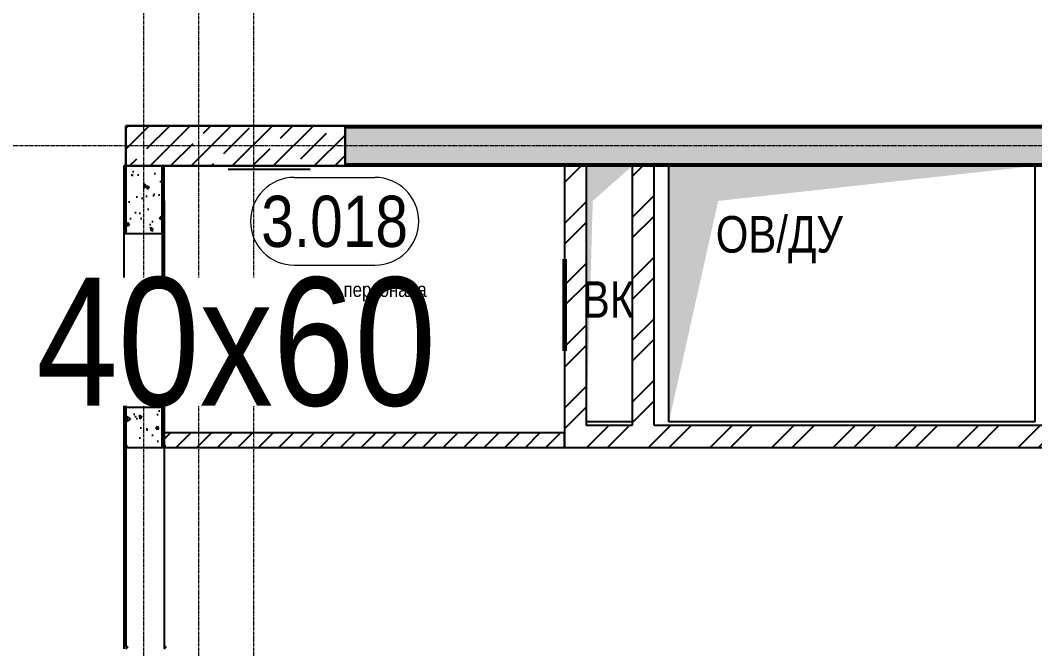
# Model space of a CAD drawing. Header units: millimetres. Extents: x -231292 to 573618, y -153144 to 564035.
# Drawn here: x 20527 to 26073, y 231516 to 234953 of the extents above; entities that cross this region are included whole.
import ezdxf
from ezdxf.enums import TextEntityAlignment as Align

# ---------------------------------------------------------------- set-up
doc = ezdxf.new("R2010")
doc.units = ezdxf.units.MM
doc.linetypes.add('CENTER2', pattern=[28.575, 19.05, -3.175, 3.175, -3.175])
doc.linetypes.add('HIDDEN2', pattern=[4.7625, 3.175, -1.5875])
doc.layers.get('0').update_dxf_attribs({"color": 250})
doc.layers.get('Defpoints').update_dxf_attribs({"color": 250})
for name, color, linetype, lineweight in [('11.10) плитка Установка люков', 190, 'Continuous', 60), ('АР_Area', 250, 'Continuous', 5), ('АР_Колонны', 250, 'Continuous', 35), ('АР_Отверстия', 250, 'Continuous', 9), ('АР_Стены ЖБ', 250, 'Continuous', 35), ('АР_Стены кирпич', 250, 'Continuous', 20), ('АР_Стены ПЕНОблок', 250, 'Continuous', 20), ('АР_Тонкая', 250, 'Continuous', 5), ('АР_Штриховка', 250, 'Continuous', 0), ('ВК_Шахты', 5, 'Continuous', 9), ('РД_Оси_100', 250, 'Continuous', 0)]:
    doc.layers.add(name, color=color, linetype=linetype, lineweight=lineweight)
doc.layers.add('РД_Проем', color=250, linetype='Continuous', lineweight=0, plot=False)
doc.layers.add('РД_проем_инж перемыч_подсчет', color=250, linetype='Continuous', lineweight=30, plot=False)
doc.styles.add('style1', font='ARIALN.TTF')
pattern_1 = [(45, (-195344.93, 50353), (-168.3798, 168.3798), []), (45, (-195232.68, 50353), (-168.3798, 168.3798), [])]

# ---------------------------------------------------------------- blocks, each defined once
blk = doc.blocks.new('MOK-МаркаПом_овал_ареал')
for p, q in [((-2.75, 3), (2.75, 3)), ((-2.75, -3), (2.75, -3))]:
    blk.add_line(p, q)
for centre, radius, start, end in [((-2.75, 0), 3, 90, 270), ((2.75, 0), 3, 270, 90), ((-3.75, 0), 3.5, 0, 0.00095)]:
    blk.add_arc(centre, radius, start, end)
at = {"color": 0, "style": 'style1'}
blk.add_attdef('АР-ПОМЕЩЕНИЕ:НОМЕР', text='', height=3.5, dxfattribs=at).set_placement((0, 0), align=Align.MIDDLE)
at = {"layer": 'Defpoints', "color": 2, "style": 'style1'}
blk.add_attdef('АР-ПОМЕЩЕНИЕ:НАИМЕНОВАНИЕ', text='', height=1, dxfattribs=at).set_placement((-0.094, -4.814), align=Align.MIDDLE)
blk = doc.blocks.new('оси_рен')
at = {"layer": 'РД_Оси_100', "color": 251, "linetype": 'CENTER2', "true_color": 0x636466}
blk.add_line((1225207.916, 183613.25), (1189697.958, 183613.25), dxfattribs=at)
for points in [[(1207952.916, 135558.25), (1207952.916, 223268.25)], [(1208252.916, 135558.25), (1208252.916, 223268.25)], [(1208552.916, 135558.25), (1208552.916, 223268.25)]]:
    blk.add_lwpolyline(points, dxfattribs=at)

msp = doc.modelspace()

# ---------------------------------------------------------------- hatches: boundary and pattern name
at = {"layer": 'АР_Штриховка', "linetype": 'Continuous', "lineweight": 25, "true_color": 0x000000}
h = msp.add_hatch(dxfattribs=at)
h.set_pattern_fill('AR-CONC', color=18, angle=405, style=0)
h.set_pattern_definition([(95, (-195344.93, 50353), (140.09465, 117.55338), [19.05, -209.55]), (40, (-195344.93, 50353), (-160.01845, 110.17673), [15.24, -167.64058]), (145.451445, (-195333.26, 50362.8), (-19.9238, 227.7301), [16.19001, -178.09024]), (91.1842, (-195380.85, 50388.92), (221.41024, 161.95341), [28.575, -314.325]), (141.63556, (-195362.4, 50402.42), (-7.08662, 342.82676), [24.28502, -267.1356]), (36.18415, (-195380.85, 50388.92), (-7.08662, 342.82676), [22.85997, -251.45973]), (66, (-195353.91, 50397.9), (179.51998, 34.89515), [19.05, -209.55]), (11, (-195353.91, 50397.9), (-86.53993, 173.94119), [15.24, -167.64]), (116.451445, (-195338.95, 50400.81), (92.98005, 208.83634), [16.19001, -178.08994]), (82.5, (-195344.934, 50353), (-57.605469, 61.973414), [0, -165.608, 0, -170.18, 0, -168.275]), (52.5, (-195344.93, 50353), (-23.589727, 118.087), [0, -97.028, 0, -161.798, 0, -64.135]), (12.5, (-195384.986, 50312.95), (99.927863, 91.826196), [0, -63.5, 0, -198.12, 0, -262.89]), (2.5, (-195402.95, 50294.99), (86.763904, 122.722393), [0, -82.55, 0, -131.572, 0, -186.69])])
h.paths.add_polyline_path([(28883.243, 234166.253), (28883.243, 234366.253), (22303.243, 234366.253), (22303.243, 234166.253)], flags=0)
h = msp.add_hatch(dxfattribs=at)
h.set_pattern_fill('ANSI32', color=18, scale=25, angle=-360, style=0)
h.set_pattern_definition(pattern_1)
h.paths.add_polyline_path([(23623.243, 234166.253), (23503.243, 234166.253), (23503.243, 232616.253), (23623.243, 232736.253)], flags=0)
h = msp.add_hatch(dxfattribs=at)
h.set_pattern_fill('ANSI32', color=18, scale=25, angle=-360, style=0)
h.set_pattern_definition(pattern_1)
h.paths.add_polyline_path([(23993.243, 234166.253), (23873.243, 234166.253), (23873.243, 232736.253), (23913.243, 232706.253), (23993.243, 232736.253)], flags=0)
h = msp.add_hatch(dxfattribs=at)
h.set_pattern_fill('AR-CONC', color=18, angle=45, style=0)
h.set_pattern_definition([(95, (-195344.93, 50353), (140.09465, 117.55338), [19.05, -209.55]), (40, (-195344.93, 50353), (-160.01845, 110.17673), [15.24, -167.64058]), (145.451445, (-195333.26, 50362.8), (-19.9238, 227.7301), [16.19001, -178.09024]), (91.1842, (-195380.85, 50388.92), (221.41024, 161.95341), [28.575, -314.325]), (141.63556, (-195362.4, 50402.42), (-7.08662, 342.82676), [24.28502, -267.1356]), (36.18415, (-195380.85, 50388.92), (-7.08662, 342.82676), [22.85997, -251.45973]), (66, (-195353.91, 50397.9), (179.51998, 34.89515), [19.05, -209.55]), (11, (-195353.91, 50397.9), (-86.53993, 173.94119), [15.24, -167.64]), (116.451445, (-195338.95, 50400.81), (92.98005, 208.83634), [16.19001, -178.08994]), (82.5, (-195344.934, 50353), (-57.605469, 61.973414), [0, -165.608, 0, -170.18, 0, -168.275]), (52.5, (-195344.93, 50353), (-23.589727, 118.087), [0, -97.028, 0, -161.798, 0, -64.135]), (12.5, (-195384.986, 50312.95), (99.927863, 91.826196), [0, -63.5, 0, -198.12, 0, -262.89]), (2.5, (-195402.95, 50294.99), (86.763904, 122.722393), [0, -82.55, 0, -131.572, 0, -186.69])])
h.paths.add_polyline_path([(21103.243, 231516.253), (21303.243, 231516.253), (21303.243, 231516.253), (21103.243, 231516.253)], flags=0)
h.paths.add_polyline_path([(21103.243, 232616.253), (21303.243, 232616.253), (21303.243, 232836.253), (21103.243, 232836.253)], flags=0)
h.paths.add_polyline_path([(21103.243, 233786.253), (21303.243, 233786.253), (21303.243, 234156.253), (21103.243, 234156.253)], flags=0)
h = msp.add_hatch(dxfattribs=at)
h.set_pattern_fill('ANSI32', color=18, scale=25, style=0)
h.set_pattern_definition([(45, (-195344.93, 50353), (-168.3798, 168.3798), []), (45, (-195232.68, 50353), (-168.3798, 168.3798), [])])
h.paths.add_polyline_path([(23623.243, 232736.253), (23503.243, 232616.253), (23873.243, 232616.253), (23913.243, 232706.253), (23873.243, 232736.253)], flags=0)
h.paths.add_polyline_path([(23993.243, 232736.253), (23913.243, 232706.253), (23873.243, 232616.253), (26273.243, 232616.253), (26233.243, 232706.253), (26153.243, 232736.253)], flags=0)
h.paths.add_polyline_path([(26273.243, 232736.253), (26233.243, 232706.253), (26273.243, 232616.253)], flags=0)
at = {"layer": 'АР_Штриховка', "linetype": 'Continuous', "lineweight": 25, "ltscale": 0.5, "true_color": 0x000000}
h = msp.add_hatch(dxfattribs=at)
h.set_pattern_fill('ANSI31', color=18, scale=25, angle=360, style=0)
h.set_pattern_definition([(45, (-195344.93, 50353), (-56.1266, 56.1266), [])])
h.paths.add_polyline_path([(23503.243, 232616.253), (23503.243, 232696.253), (21303.243, 232696.253), (21303.243, 232616.253)], flags=0)

# ---------------------------------------------------------------- linework, layer by layer
at = {"color": 18, "lineweight": 25, "true_color": 0x000000}
for p, q in [((22162.435, 234156.253), (21612.435, 234156.253)), ((21612.435, 234156.253), (22162.435, 234156.253)), ((22162.435, 234156.253), (21612.435, 234156.253)), ((21612.435, 234156.253), (22162.435, 234156.253)), ((22112.109, 234136.253), (21662.762, 234136.253)), ((22112.109, 234136.253), (21662.762, 234136.253))]:
    msp.add_line(p, q, dxfattribs=at)
at = {"color": 18, "linetype": 'Continuous', "lineweight": 25, "true_color": 0x000000}
for p, q in [((23623.243, 232756.253), (23623.243, 234156.253)), ((23623.243, 234156.253), (23873.243, 234156.253)), ((23623.243, 232756.253), (23623.243, 234156.253)), ((23623.243, 234156.253), (23873.243, 234156.253)), ((23873.243, 234156.253), (23873.243, 232756.253)), ((23873.243, 234156.253), (23873.243, 232756.253)), ((24073.243, 232756.253), (24073.243, 234156.253)), ((24073.243, 234156.253), (26073.243, 234156.253)), ((24073.243, 232756.253), (24073.243, 234156.253)), ((24073.243, 234156.253), (26073.243, 234156.253)), ((26073.243, 234156.253), (26073.243, 232756.253)), ((26073.243, 234156.253), (26073.243, 232756.253)), ((23873.243, 232756.253), (23623.243, 232756.253)), ((23873.243, 232756.253), (23623.243, 232756.253)), ((26073.243, 232756.253), (24073.243, 232756.253)), ((26073.243, 232756.253), (24073.243, 232756.253))]:
    msp.add_line(p, q, dxfattribs=at)
for points in [[(23623.243, 232756.253), (23623.243, 234156.253), (23656.905, 233965.045), (23873.243, 234156.253)], [(23623.243, 232756.253), (23623.243, 234156.253), (23656.905, 233965.045), (23873.243, 234156.253)], [(24073.243, 232756.253), (24073.243, 234156.253), (24342.54, 233965.045), (26073.243, 234156.253)], [(24073.243, 232756.253), (24073.243, 234156.253), (24342.54, 233965.045), (26073.243, 234156.253)]]:
    msp.add_solid(points, dxfattribs=at)
at = {"layer": '11.10) плитка Установка люков'}
msp.add_lwpolyline([(23503.243, 233645.834), (23503.243, 233145.834)], dxfattribs=at)
at = {"layer": 'АР_Колонны', "color": 18, "linetype": 'HIDDEN2', "lineweight": 25, "true_color": 0x000000}
for p, q in [((21103.243, 234376.253), (22303.243, 234376.253)), ((21103.243, 234156.253), (21103.243, 234376.253)), ((22303.243, 234376.253), (22303.243, 234156.253)), ((22303.243, 234156.253), (21103.243, 234156.253))]:
    msp.add_line(p, q, dxfattribs=at)
at = {"layer": 'АР_Колонны', "color": 18, "linetype": 'Continuous', "lineweight": 25, "true_color": 0x000000}
for p, q in [((21103.243, 234376.253), (21103.243, 234156.253)), ((22303.243, 234376.253), (21103.243, 234376.253)), ((22303.243, 234376.253), (21103.243, 234376.253)), ((21103.243, 234376.253), (21103.243, 234156.253)), ((22303.243, 234156.253), (22303.243, 234376.253)), ((22303.243, 234156.253), (22303.243, 234376.253)), ((21103.243, 234156.253), (22303.243, 234156.253)), ((21103.243, 234156.253), (22303.243, 234156.253))]:
    msp.add_line(p, q, dxfattribs=at)
at = {"layer": 'АР_Стены ЖБ', "color": 18, "linetype": 'Continuous', "lineweight": 25, "true_color": 0x000000}
for p, q in [((22303.243, 234376.253), (21103.243, 234376.253)), ((21103.243, 234376.253), (21103.243, 234156.253)), ((22303.243, 234156.253), (22303.243, 234376.253)), ((21103.243, 234156.253), (22303.243, 234156.253))]:
    msp.add_line(p, q, dxfattribs=at)
at = {"layer": 'АР_Стены кирпич', "color": 18, "linetype": 'Continuous', "lineweight": 25, "true_color": 0x000000}
for p, q in [((23623.243, 234166.253), (23503.243, 234166.253)), ((23503.243, 234166.253), (23503.243, 232616.253)), ((23623.243, 232736.253), (23623.243, 234166.253)), ((23993.243, 234166.253), (23873.243, 234166.253)), ((23873.243, 234166.253), (23873.243, 232736.253)), ((23993.243, 232736.253), (23993.243, 234166.253)), ((23873.243, 232736.253), (23623.243, 232736.253)), ((26153.243, 232736.253), (23993.243, 232736.253)), ((23503.243, 232616.253), (23873.243, 232616.253)), ((23873.243, 232616.253), (26273.243, 232616.253))]:
    msp.add_line(p, q, dxfattribs=at)
at = {"layer": 'АР_Стены ПЕНОблок', "color": 18, "linetype": 'Continuous', "lineweight": 25, "true_color": 0x000000}
for p, q in [((28883.243, 234366.253), (22303.243, 234366.253)), ((22303.243, 234366.253), (22303.243, 234166.253)), ((22303.243, 234166.253), (28883.243, 234166.253)), ((21303.243, 234156.253), (21103.243, 234156.253)), ((21103.243, 234156.253), (21103.243, 233786.253)), ((21303.243, 233786.253), (21303.243, 234156.253)), ((21103.243, 233786.253), (21303.243, 233786.253)), ((21103.243, 232845.998), (21103.243, 232844.998)), ((21303.243, 232836.253), (21103.243, 232836.253)), ((21103.243, 232836.253), (21103.243, 232616.253)), ((21303.243, 232616.253), (21303.243, 232836.253)), ((21313.243, 232845.998), (21313.243, 232844.998)), ((23503.243, 232696.253), (21303.243, 232696.253)), ((21303.243, 232696.253), (21303.243, 232616.253)), ((23503.243, 232616.253), (23503.243, 232696.253)), ((21103.243, 232616.253), (21303.243, 232616.253)), ((21303.243, 232616.253), (23503.243, 232616.253)), ((21113.243, 231525.999), (21113.243, 231524.999)), ((21323.243, 231526.019), (21323.243, 231525.019))]:
    msp.add_line(p, q, dxfattribs=at)
at = {"layer": 'АР_Тонкая', "color": 18, "linetype": 'Continuous', "lineweight": 25, "true_color": 0x000000}
for p, q in [((28883.243, 234376.253), (22303.243, 234376.253)), ((22303.243, 234376.253), (22303.243, 234366.253)), ((22303.243, 234366.253), (28883.243, 234366.253)), ((28883.243, 234166.253), (22303.243, 234166.253)), ((22303.243, 234166.253), (22303.243, 234156.253)), ((21103.243, 234156.253), (21093.243, 234156.253)), ((21093.243, 234156.253), (21093.243, 233786.253)), ((21103.243, 233786.253), (21103.243, 234156.253)), ((21313.243, 234156.253), (21303.243, 234156.253)), ((21303.243, 234156.253), (21303.243, 233786.253)), ((21313.243, 233786.253), (21313.243, 234156.253)), ((22303.243, 234156.253), (28883.243, 234156.253)), ((21093.243, 233945.998), (21103.243, 233945.998)), ((21303.243, 233945.998), (21313.243, 233945.998)), ((21093.243, 233786.253), (21103.243, 233786.253)), ((21303.243, 233786.253), (21313.243, 233786.253)), ((21103.243, 232845.998), (21093.243, 232845.998)), ((21093.243, 232845.998), (21093.243, 232844.998)), ((21093.243, 232844.998), (21103.243, 232844.998)), ((21103.243, 232836.253), (21093.243, 232836.253)), ((21093.243, 232836.253), (21093.243, 232616.253)), ((21103.243, 232844.998), (21103.243, 232845.998)), ((21103.243, 232616.253), (21103.243, 232836.253)), ((21313.243, 232845.998), (21303.243, 232845.998)), ((21303.243, 232845.998), (21303.243, 232844.998)), ((21303.243, 232844.998), (21313.243, 232844.998)), ((21313.243, 232836.253), (21303.243, 232836.253)), ((21303.243, 232836.253), (21303.243, 232616.253)), ((21313.243, 232844.998), (21313.243, 232845.998)), ((21313.243, 232616.253), (21313.243, 232836.253)), ((21093.243, 232616.253), (21103.243, 232616.253)), ((21103.243, 232625.999), (21113.243, 232625.999)), ((21303.243, 232616.253), (21313.243, 232616.253)), ((21313.243, 232626.019), (21323.243, 232626.019)), ((21113.243, 231525.999), (21103.243, 231525.999)), ((21103.243, 231525.999), (21103.243, 231524.999)), ((21103.243, 231524.999), (21113.243, 231524.999)), ((21113.243, 231524.999), (21113.243, 231525.999)), ((21323.243, 231526.019), (21313.243, 231526.019)), ((21313.243, 231526.019), (21313.243, 231525.019)), ((21313.243, 231525.019), (21323.243, 231525.019)), ((21323.243, 231525.019), (21323.243, 231526.019))]:
    msp.add_line(p, q, dxfattribs=at)
at = {"layer": 'АР_Штриховка', "color": 18, "linetype": 'Continuous', "lineweight": 25, "true_color": 0x000000}
for p, q in [((21103.243, 234247.751), (21231.745, 234376.253)), ((21107.302, 234364.063), (21119.492, 234376.253)), ((21219.555, 234251.81), (21343.998, 234376.253)), ((21236.251, 234156.253), (21456.251, 234376.253)), ((21460.758, 234156.253), (21680.758, 234376.253)), ((21528.251, 234336), (21568.505, 234376.253)), ((21640.505, 234223.746), (21780.821, 234364.063)), ((21685.264, 234156.253), (21905.264, 234376.253)), ((21909.771, 234156.253), (22129.771, 234376.253)), ((21949.201, 234307.936), (22017.517, 234376.253)), ((22061.454, 234195.683), (22201.771, 234336)), ((21348.505, 234156.253), (21472.125, 234279.873)), ((22134.277, 234156.253), (22303.243, 234325.219)), ((21797.517, 234156.253), (21893.074, 234251.81)), ((21123.998, 234156.253), (21163.429, 234195.683)), ((21573.011, 234156.253), (21584.378, 234167.62)), ((22246.53, 234156.253), (22303.243, 234212.966)), ((21093.243, 232836.253), (21102.988, 232845.998)), ((21303.243, 232836.253), (21312.988, 232845.998)), ((21103.243, 231516.253), (21112.988, 231525.999)), ((21313.243, 231516.274), (21322.988, 231526.019))]:
    msp.add_line(p, q, dxfattribs=at)
at = {"layer": 'РД_Проем', "color": 18, "linetype": 'Continuous', "lineweight": 25, "true_color": 0x000000}
for p, q in [((21093.243, 233945.998), (21093.243, 232845.998)), ((21303.243, 233945.998), (21303.243, 232845.998)), ((21093.243, 233786.253), (21093.243, 232836.253)), ((21313.243, 233786.253), (21313.243, 232836.253)), ((21093.243, 232616.253), (21093.243, 231516.253)), ((21103.243, 232625.999), (21103.243, 231525.999)), ((21313.243, 232626.019), (21313.243, 231526.019)), ((21313.243, 232616.253), (21313.243, 231516.253))]:
    msp.add_line(p, q, dxfattribs=at)
at = {"layer": 'РД_проем_инж перемыч_подсчет', "color": 18, "linetype": 'Continuous', "lineweight": 25, "true_color": 0x000000}
for p, q in [((21093.243, 233966.253), (21093.243, 231516.253)), ((21313.243, 233966.253), (21313.243, 231516.253))]:
    msp.add_line(p, q, dxfattribs=at)

# ---------------------------------------------------------------- block references
at = {"rotation": 359.999868838025}
msp.add_blockref('оси_рен', (-1186750.035, 50655.808), dxfattribs=at)
at = {"layer": 'АР_Area', "color": 18, "linetype": 'Continuous', "lineweight": 15, "true_color": 0x000000, "xscale": 80, "yscale": 80, "zscale": 80}
msp.add_blockref('MOK-МаркаПом_овал_ареал', (22245.565, 233853.591), dxfattribs=at).add_auto_attribs({'АР-ПОМЕЩЕНИЕ:НОМЕР': '3.018', 'АР-ПОМЕЩЕНИЕ:НАИМЕНОВАНИЕ': 'Санузел для персонала'})

# ---------------------------------------------------------------- texts
at = {"layer": 'АР_Отверстия', "color": 18, "lineweight": 25, "true_color": 0x000000, "style": 'style1'}
for s, p in [('ОВ', (24329.342, 233682.314)), ('/', (24660.447, 233682.314)), ('ДУ', (24724.294, 233682.314))]:
    msp.add_text(s, height=200, dxfattribs=at).set_placement(p)
at = {"layer": 'ВК_Шахты', "color": 18, "lineweight": 25, "true_color": 0x000000, "style": 'style1'}
msp.add_text('ВК', height=200, dxfattribs=at).set_placement((23597.083, 233326.048))

# ---------------------------------------------------------------- next in the draw order: texts
at = {"layer": '11.10) плитка Установка люков', "color": 176, "true_color": 0x00008a, "insert": (20615.156, 233546.245), "char_height": 700, "width": 1668.44707, "attachment_point": 1, "line_spacing_factor": 0.3, "style": 'style1', "bg_fill": 3, "box_fill_scale": 1, "bg_fill_color": 256, "bg_fill_transparency": 0}
msp.add_mtext('\\pxsm1;40х60', dxfattribs=at)

doc.saveas('drawing.dxf')
